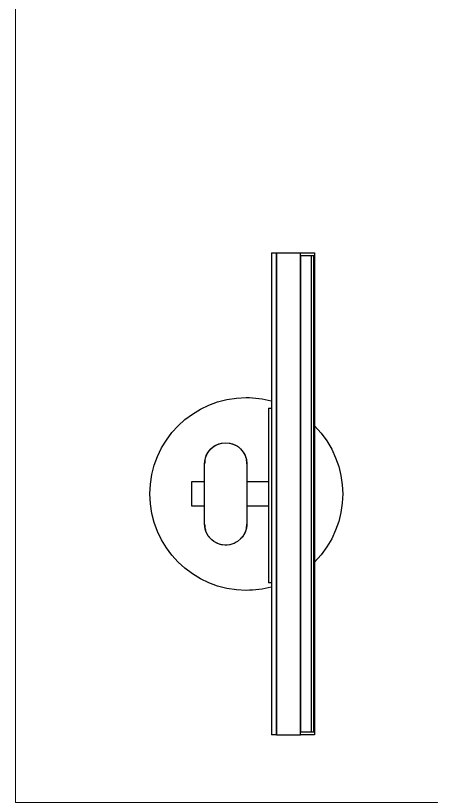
# Model space of a CAD drawing. Header units: metres. Extents: x -22.5 to 67.5, y 0 to 64.7.
# Drawn here: x 29.057 to 29.407, y 34.63 to 35.278 of the extents above; entities that cross this region are included whole.
import ezdxf

# ---------------------------------------------------------------- set-up
doc = ezdxf.new("R2010")
doc.units = ezdxf.units.M
doc.layers.add('XREF PB NEURO-ONCOLOGIA$0$MOBILIARIO', color=161, linetype='Continuous')
doc.layers.add('XREF PB NEURO-ONCOLOGIA$0$MUROS DE TABLAROCA', color=150, linetype='Continuous', lineweight=13)

# ---------------------------------------------------------------- blocks, each defined once
blk = doc.blocks.new('XREF PB NEURO-ONCOLOGIA$0$XREF PB NEURO-ONCOLOGIA$0$ELK_SPC_ControlRoomMonitors - MOSAIQ Monitor-5377198-General Arrangement')
for p, q in [((-10, 80.79), (10, 80.79)), ((-10, 70), (-10, 80.79)), ((10, 80.79), (10, 70)), ((25, 70), (-25, 70)), ((-25, 35), (25, 35)), ((-10, 16.96), (-10, 35)), ((10, 35), (10, 16.96)), ((-200, 14.64), (200, 14.64)), ((-200, 14.64), (-200, 10.46)), ((-71.32, 16.96), (73.68, 16.96)), ((-71.32, 16.96), (-71.32, 14.64)), ((73.68, 14.64), (73.68, 16.96)), ((200, 10.46), (200, 14.64)), ((200, 10.46), (-200, 10.46)), ((-200, 10.46), (200, 10.46)), ((-200, 10.46), (-200, -9.53)), ((200, 10.46), (200, -9.53)), ((200, -9.53), (-200, -9.53)), ((-200, -9.53), (-200, -21.05)), ((-197.5, -20.52), (-197.5, -9.62)), ((-197.5, -9.62), (197.5, -9.62)), ((197.5, -9.62), (197.5, -20.52)), ((200, -21.05), (200, -9.53)), ((-197.5, -18.41), (197.5, -18.41)), ((-200, -21.05), (200, -21.05)), ((197.5, -20.52), (-197.5, -20.52))]:
    blk.add_line(p, q)
for centre, radius, start, end in [((0, 35.41), 80, 360, 180), ((-25, 52.5), 17.5, 90, 270), ((-25, 52.5), 17.5, 106.42992, 253.57008), ((25, 52.5), 17.5, 270, 90), ((25, 52.5), 17.5, 330, 73.5679), ((25, 52.5), 17.5, 286.42992, 315), ((0, 35.41), 80, 180, 195), ((0, 35.41), 80, 345, 360), ((0, 35.41), 80, 225, 315)]:
    blk.add_arc(centre, radius, start, end)
for points in [[(-25, 70), (-26.37, 70), (-27.51, 69.84), (-28.36, 69.68)], [(-25, 35), (-26.37, 35), (-27.51, 35.16), (-28.35, 35.32)], [(25, 35), (26.37, 35), (27.51, 35.16), (28.36, 35.32)]]:
    blk.add_open_spline(points, degree=3)
for points, knots in [([(-28.35, 69.68), (-28.03, 69.74), (-27.07, 69.9), (-25.85, 70), (-25, 70)], [0.7777778, 0.7777778, 0.7777778, 0.7777778, 0.8611111, 1, 1, 1, 1]), ([(25, 70), (26.37, 70), (28.08, 69.76), (29.48, 69.42), (30.07, 69.25), (29.99, 69.28), (29.06, 69.54), (27.37, 69.88), (25.85, 70), (25, 70)], [0, 0, 0, 0, 0.222222, 0.333333, 0.444444, 0.583333, 0.722222, 0.861111, 1, 1, 1, 1]), ([(-28.35, 35.32), (-28.03, 35.26), (-27.07, 35.1), (-25.85, 35), (-25, 35)], [0.7777778, 0.7777778, 0.7777778, 0.7777778, 0.8611111, 1, 1, 1, 1]), ([(28.35, 35.32), (28.03, 35.26), (27.07, 35.1), (25.85, 35), (25, 35)], [0.7777778, 0.7777778, 0.7777778, 0.7777778, 0.8611111, 1, 1, 1, 1])]:
    blk.add_open_spline(points, degree=3, knots=knots)
blk = doc.blocks.new('XREF PB NEURO-ONCOLOGIA')
at = {"layer": 'XREF PB NEURO-ONCOLOGIA$0$MUROS DE TABLAROCA'}
blk.add_lwpolyline([(3.46456, 16.20617), (1.15167, 16.20617), (1.15167, 15.85617), (0.15167, 15.85617)], dxfattribs=at)
at = {"layer": 'XREF PB NEURO-ONCOLOGIA$0$MOBILIARIO', "xscale": -0.0009999999999940395, "yscale": 0.0009999999999940395, "zscale": 0.0009999999999940395}
blk.add_blockref('XREF PB NEURO-ONCOLOGIA$0$XREF PB NEURO-ONCOLOGIA$0$ELK_SPC_ControlRoomMonitors - MOSAIQ Monitor-5377198-General Arrangement', (1.40763, 15.97931, 0), dxfattribs=at)

msp = doc.modelspace()

# ---------------------------------------------------------------- block references
at = {"rotation": 90}
msp.add_blockref('XREF PB NEURO-ONCOLOGIA', (45.26344, 33.47338), dxfattribs=at)

doc.saveas('drawing.dxf')
